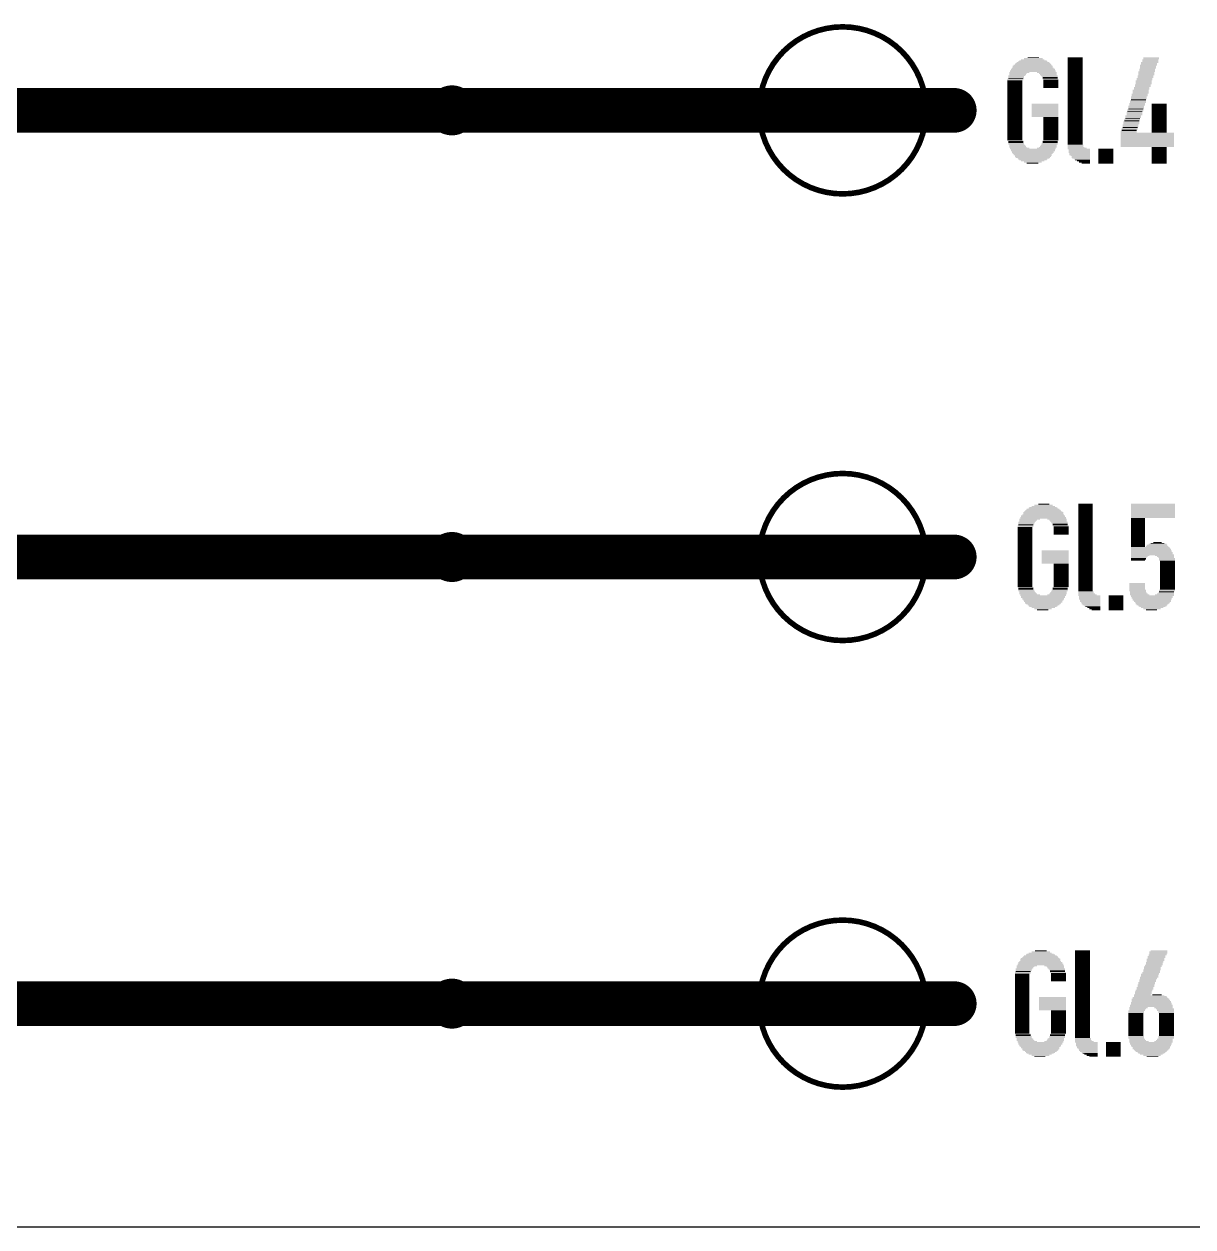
# Model space of a CAD drawing. Extents: x -1 to 100, y 0 to 61.
# Drawn here: x 49.95 to 76.55, y 0 to 27.36 of the extents above; entities that cross this region are included whole.
import ezdxf

# ---------------------------------------------------------------- set-up
doc = ezdxf.new("R2010")
doc.units = 0
for name, color, linetype in [('115', 151, 'CONTINUOUS'), ('117', 190, 'CONTINUOUS'), ('170', 151, 'CONTINUOUS'), ('20', 31, 'CONTINUOUS')]:
    doc.layers.add(name, color=color, linetype=linetype)

# ---------------------------------------------------------------- blocks, each defined once
blk = doc.blocks.new('RECT')
blk.add_solid([(-0.5, -0.5), (0.5, -0.5), (-0.5, 0.5), (0.5, 0.5)])

msp = doc.modelspace()

# ---------------------------------------------------------------- linework, layer by layer
at = {"layer": '115', "const_width": 1.016}
for points in [[(22.86, 25.4), (71.12, 25.4)], [(33.02, 15.24), (71.12, 15.24)], [(71.12, 5.08), (43.18, 5.08)]]:
    msp.add_lwpolyline(points, dxfattribs=at)
at = {"layer": '115', "const_width": 0.508}
for points in [[(71.12, 25.146, 1), (71.12, 25.654)], [(71.12, 14.986, 1), (71.12, 15.494)], [(71.12, 4.826, 1), (71.12, 5.334)]]:
    msp.add_lwpolyline(points, format="xyb", dxfattribs=at)
at = {"layer": '117', "const_width": 0.127}
for points in [[(68.58, 23.5, 1), (68.58, 27.3, 1), (68.58, 23.5)], [(59.69, 24.895, 1), (59.69, 25.905, 1), (59.69, 24.895)], [(68.58, 13.34, 1), (68.58, 17.14, 1), (68.58, 13.34)], [(59.69, 14.735, 1), (59.69, 15.745, 1), (59.69, 14.735)], [(68.58, 3.18, 1), (68.58, 6.98, 1), (68.58, 3.18)], [(59.69, 4.575, 1), (59.69, 5.585, 1), (59.69, 4.575)]]:
    msp.add_lwpolyline(points, format="xyb", dxfattribs=at)
at = {"layer": '20'}
msp.add_line((0, 0), (99.06, 0), dxfattribs=at)

# ---------------------------------------------------------------- block references
at = {"layer": '170'}
for p, xscale, yscale in [((72.905, 26.55), 0.53, 0.02), ((72.92, 26.575), 0.42, 0.03), ((72.92, 26.6), 0.26, 0.02), ((73.87, 26.6), 0.34, 0.02), ((73.87, 26.575), 0.34, 0.03), ((73.87, 26.55), 0.34, 0.02), ((75.58, 26.55), 0.36, 0.02), ((75.6, 26.6), 0.36, 0.02), ((75.6, 26.575), 0.36, 0.03), ((72.6, 26.26), 0.46, 0.02), ((72.91, 26.3), 1.04, 0.02), ((72.91, 26.28), 1.04, 0.02), ((72.905, 26.36), 0.95, 0.02), ((72.905, 26.405), 0.91, 0.03), ((72.905, 26.38), 0.91, 0.02), ((72.905, 26.43), 0.87, 0.02), ((72.91, 26.45), 0.82, 0.02), ((72.91, 26.47), 0.78, 0.02), ((72.91, 26.49), 0.74, 0.02), ((72.91, 26.51), 0.66, 0.02), ((72.91, 26.53), 0.62, 0.02), ((73.225, 26.26), 0.45, 0.02), ((73.87, 26.53), 0.34, 0.02), ((73.87, 26.51), 0.34, 0.02), ((73.87, 26.49), 0.34, 0.02), ((73.87, 26.47), 0.34, 0.02), ((73.87, 26.45), 0.34, 0.02), ((73.87, 26.43), 0.34, 0.02), ((73.87, 26.405), 0.34, 0.03), ((73.87, 26.38), 0.34, 0.02), ((73.87, 26.36), 0.34, 0.02), ((73.87, 26.34), 0.34, 0.02), ((73.87, 26.32), 0.34, 0.02), ((73.87, 26.3), 0.34, 0.02), ((73.87, 26.28), 0.34, 0.02), ((73.87, 26.26), 0.34, 0.02), ((75.5, 26.28), 0.38, 0.02), ((75.49, 26.26), 0.36, 0.02), ((75.51, 26.34), 0.36, 0.02), ((75.51, 26.32), 0.36, 0.02), ((75.51, 26.3), 0.36, 0.02), ((75.54, 26.43), 0.38, 0.02), ((75.53, 26.405), 0.36, 0.03), ((75.53, 26.38), 0.36, 0.02), ((75.53, 26.36), 0.36, 0.02), ((75.565, 26.49), 0.39, 0.02), ((75.55, 26.47), 0.36, 0.02), ((75.55, 26.45), 0.36, 0.02), ((75.58, 26.53), 0.36, 0.02), ((75.58, 26.51), 0.36, 0.02), ((72.51, 26.11), 0.36, 0.02), ((72.51, 26.09), 0.36, 0.02), ((72.5, 26.07), 0.34, 0.02), ((72.5, 26.05), 0.34, 0.02), ((72.5, 26.025), 0.34, 0.03), ((72.5, 26), 0.34, 0.02), ((72.54, 26.19), 0.38, 0.02), ((72.53, 26.17), 0.36, 0.02), ((72.53, 26.15), 0.36, 0.02), ((72.52, 26.13), 0.34, 0.02), ((72.57, 26.24), 0.4, 0.02), ((72.56, 26.215), 0.38, 0.03), ((73.25, 26.24), 0.4, 0.02), ((73.26, 26.215), 0.38, 0.03), ((73.28, 26.19), 0.38, 0.02), ((73.29, 26.17), 0.36, 0.02), ((73.3, 26.15), 0.34, 0.02), ((73.3, 26.13), 0.34, 0.02), ((73.31, 26.11), 0.36, 0.02), ((73.32, 26.09), 0.34, 0.02), ((73.32, 26.07), 0.34, 0.02), ((73.32, 26.05), 0.34, 0.02), ((73.32, 26.025), 0.34, 0.03), ((73.32, 26), 0.34, 0.02), ((73.87, 26.24), 0.34, 0.02), ((73.87, 26.215), 0.34, 0.03), ((73.87, 26.19), 0.34, 0.02), ((73.87, 26.17), 0.34, 0.02), ((73.87, 26.15), 0.34, 0.02), ((73.87, 26.13), 0.34, 0.02), ((73.87, 26.11), 0.34, 0.02), ((73.87, 26.09), 0.34, 0.02), ((73.87, 26.07), 0.34, 0.02), ((73.87, 26.05), 0.34, 0.02), ((73.87, 26.025), 0.34, 0.03), ((73.87, 26), 0.34, 0.02), ((75.43, 26.07), 0.36, 0.02), ((75.43, 26.05), 0.36, 0.02), ((75.43, 26.025), 0.36, 0.03), ((75.43, 26), 0.36, 0.02), ((75.45, 26.13), 0.36, 0.02), ((75.45, 26.11), 0.36, 0.02), ((75.45, 26.09), 0.36, 0.02), ((75.47, 26.19), 0.36, 0.02), ((75.47, 26.17), 0.36, 0.02), ((75.47, 26.15), 0.36, 0.02), ((75.49, 26.24), 0.36, 0.02), ((75.49, 26.215), 0.36, 0.03), ((72.5, 25.98), 0.34, 0.02), ((72.5, 25.96), 0.34, 0.02), ((72.5, 25.94), 0.34, 0.02), ((72.5, 25.92), 0.34, 0.02), ((72.5, 25.9), 0.34, 0.02), ((72.5, 25.88), 0.34, 0.02), ((72.5, 25.855), 0.34, 0.03), ((72.5, 25.83), 0.34, 0.02), ((72.5, 25.81), 0.34, 0.02), ((72.5, 25.79), 0.34, 0.02), ((72.5, 25.77), 0.34, 0.02), ((72.5, 25.75), 0.34, 0.02), ((72.5, 25.73), 0.34, 0.02), ((73.32, 25.98), 0.34, 0.02), ((73.32, 25.96), 0.34, 0.02), ((73.32, 25.94), 0.34, 0.02), ((73.32, 25.92), 0.34, 0.02), ((73.87, 25.98), 0.34, 0.02), ((73.87, 25.96), 0.34, 0.02), ((73.87, 25.94), 0.34, 0.02), ((73.87, 25.92), 0.34, 0.02), ((73.87, 25.9), 0.34, 0.02), ((73.87, 25.88), 0.34, 0.02), ((73.87, 25.855), 0.34, 0.03), ((73.87, 25.83), 0.34, 0.02), ((73.87, 25.81), 0.34, 0.02), ((73.87, 25.79), 0.34, 0.02), ((73.87, 25.77), 0.34, 0.02), ((73.87, 25.75), 0.34, 0.02), ((73.87, 25.73), 0.34, 0.02), ((75.34, 25.77), 0.36, 0.02), ((75.34, 25.75), 0.36, 0.02), ((75.34, 25.73), 0.36, 0.02), ((75.36, 25.855), 0.36, 0.03), ((75.36, 25.83), 0.36, 0.02), ((75.36, 25.81), 0.36, 0.02), ((75.36, 25.79), 0.36, 0.02), ((75.385, 25.92), 0.35, 0.02), ((75.385, 25.9), 0.35, 0.02), ((75.385, 25.88), 0.35, 0.02), ((75.41, 25.98), 0.36, 0.02), ((75.41, 25.96), 0.36, 0.02), ((75.41, 25.94), 0.36, 0.02), ((72.5, 25.71), 0.34, 0.02), ((72.5, 25.69), 0.34, 0.02), ((72.5, 25.665), 0.34, 0.03), ((72.5, 25.64), 0.34, 0.02), ((72.5, 25.62), 0.34, 0.02), ((72.5, 25.6), 0.34, 0.02), ((72.5, 25.58), 0.34, 0.02), ((72.5, 25.56), 0.34, 0.02), ((72.5, 25.54), 0.34, 0.02), ((72.5, 25.52), 0.34, 0.02), ((72.5, 25.495), 0.34, 0.03), ((72.5, 25.47), 0.34, 0.02), ((72.5, 25.45), 0.34, 0.02), ((73.185, 25.54), 0.61, 0.02), ((73.185, 25.52), 0.61, 0.02), ((73.185, 25.495), 0.61, 0.03), ((73.185, 25.47), 0.61, 0.02), ((73.185, 25.45), 0.61, 0.02), ((73.87, 25.71), 0.34, 0.02), ((73.87, 25.69), 0.34, 0.02), ((73.87, 25.665), 0.34, 0.03), ((73.87, 25.64), 0.34, 0.02), ((73.87, 25.62), 0.34, 0.02), ((73.87, 25.6), 0.34, 0.02), ((73.87, 25.58), 0.34, 0.02), ((73.87, 25.56), 0.34, 0.02), ((73.87, 25.54), 0.34, 0.02), ((73.87, 25.52), 0.34, 0.02), ((73.87, 25.495), 0.34, 0.03), ((73.87, 25.47), 0.34, 0.02), ((73.87, 25.45), 0.34, 0.02), ((75.26, 25.495), 0.36, 0.03), ((75.26, 25.47), 0.36, 0.02), ((75.26, 25.45), 0.36, 0.02), ((75.28, 25.56), 0.36, 0.02), ((75.28, 25.54), 0.36, 0.02), ((75.28, 25.52), 0.36, 0.02), ((75.3, 25.62), 0.36, 0.02), ((75.3, 25.6), 0.36, 0.02), ((75.3, 25.58), 0.36, 0.02), ((75.32, 25.71), 0.36, 0.02), ((75.32, 25.69), 0.36, 0.02), ((75.32, 25.665), 0.36, 0.03), ((75.31, 25.64), 0.34, 0.02), ((75.78, 25.54), 0.34, 0.02), ((75.78, 25.52), 0.34, 0.02), ((75.78, 25.495), 0.34, 0.03), ((75.78, 25.47), 0.34, 0.02), ((75.78, 25.45), 0.34, 0.02), ((72.5, 25.43), 0.34, 0.02), ((72.5, 25.41), 0.34, 0.02), ((72.5, 25.39), 0.34, 0.02), ((72.5, 25.37), 0.34, 0.02), ((72.5, 25.35), 0.34, 0.02), ((72.5, 25.33), 0.34, 0.02), ((72.5, 25.305), 0.34, 0.03), ((72.5, 25.28), 0.34, 0.02), ((72.5, 25.26), 0.34, 0.02), ((72.5, 25.24), 0.34, 0.02), ((72.5, 25.22), 0.34, 0.02), ((72.5, 25.2), 0.34, 0.02), ((72.5, 25.18), 0.34, 0.02), ((73.185, 25.43), 0.61, 0.02), ((73.185, 25.41), 0.61, 0.02), ((73.185, 25.39), 0.61, 0.02), ((73.185, 25.37), 0.61, 0.02), ((73.185, 25.35), 0.61, 0.02), ((73.185, 25.33), 0.61, 0.02), ((73.185, 25.305), 0.61, 0.03), ((73.185, 25.28), 0.61, 0.02), ((73.185, 25.26), 0.61, 0.02), ((73.32, 25.24), 0.34, 0.02), ((73.32, 25.22), 0.34, 0.02), ((73.32, 25.2), 0.34, 0.02), ((73.32, 25.18), 0.34, 0.02), ((73.87, 25.43), 0.34, 0.02), ((73.87, 25.41), 0.34, 0.02), ((73.87, 25.39), 0.34, 0.02), ((73.87, 25.37), 0.34, 0.02), ((73.87, 25.35), 0.34, 0.02), ((73.87, 25.33), 0.34, 0.02), ((73.87, 25.305), 0.34, 0.03), ((73.87, 25.28), 0.34, 0.02), ((73.87, 25.26), 0.34, 0.02), ((73.87, 25.24), 0.34, 0.02), ((73.87, 25.22), 0.34, 0.02), ((73.87, 25.2), 0.34, 0.02), ((73.87, 25.18), 0.34, 0.02), ((75.17, 25.2), 0.36, 0.02), ((75.17, 25.18), 0.36, 0.02), ((75.19, 25.28), 0.36, 0.02), ((75.19, 25.26), 0.36, 0.02), ((75.19, 25.24), 0.36, 0.02), ((75.18, 25.22), 0.34, 0.02), ((75.22, 25.35), 0.36, 0.02), ((75.22, 25.33), 0.36, 0.02), ((75.22, 25.305), 0.36, 0.03), ((75.24, 25.41), 0.36, 0.02), ((75.24, 25.39), 0.36, 0.02), ((75.23, 25.37), 0.34, 0.02), ((75.25, 25.43), 0.34, 0.02), ((75.78, 25.43), 0.34, 0.02), ((75.78, 25.41), 0.34, 0.02), ((75.78, 25.39), 0.34, 0.02), ((75.78, 25.37), 0.34, 0.02), ((75.78, 25.35), 0.34, 0.02), ((75.78, 25.33), 0.34, 0.02), ((75.78, 25.305), 0.34, 0.03), ((75.78, 25.28), 0.34, 0.02), ((75.78, 25.26), 0.34, 0.02), ((75.78, 25.24), 0.34, 0.02), ((75.78, 25.22), 0.34, 0.02), ((75.78, 25.2), 0.34, 0.02), ((75.78, 25.18), 0.34, 0.02), ((72.5, 25.16), 0.34, 0.02), ((72.5, 25.135), 0.34, 0.03), ((72.5, 25.11), 0.34, 0.02), ((72.5, 25.09), 0.34, 0.02), ((72.5, 25.07), 0.34, 0.02), ((72.5, 25.05), 0.34, 0.02), ((72.5, 25.03), 0.34, 0.02), ((72.5, 25.01), 0.34, 0.02), ((72.5, 24.99), 0.34, 0.02), ((72.5, 24.97), 0.34, 0.02), ((72.5, 24.945), 0.34, 0.03), ((72.5, 24.92), 0.34, 0.02), ((72.5, 24.9), 0.34, 0.02), ((73.32, 25.16), 0.34, 0.02), ((73.32, 25.135), 0.34, 0.03), ((73.32, 25.11), 0.34, 0.02), ((73.32, 25.09), 0.34, 0.02), ((73.32, 25.07), 0.34, 0.02), ((73.32, 25.05), 0.34, 0.02), ((73.32, 25.03), 0.34, 0.02), ((73.32, 25.01), 0.34, 0.02), ((73.32, 24.99), 0.34, 0.02), ((73.32, 24.97), 0.34, 0.02), ((73.32, 24.945), 0.34, 0.03), ((73.32, 24.92), 0.34, 0.02), ((73.32, 24.9), 0.34, 0.02), ((73.87, 25.16), 0.34, 0.02), ((73.87, 25.135), 0.34, 0.03), ((73.87, 25.11), 0.34, 0.02), ((73.87, 25.09), 0.34, 0.02), ((73.87, 25.07), 0.34, 0.02), ((73.87, 25.05), 0.34, 0.02), ((73.87, 25.03), 0.34, 0.02), ((73.87, 25.01), 0.34, 0.02), ((73.87, 24.99), 0.34, 0.02), ((73.87, 24.97), 0.34, 0.02), ((73.87, 24.945), 0.34, 0.03), ((73.87, 24.92), 0.34, 0.02), ((73.87, 24.9), 0.34, 0.02), ((75.09, 24.92), 0.36, 0.02), ((75.09, 24.9), 0.36, 0.02), ((75.11, 24.99), 0.36, 0.02), ((75.11, 24.97), 0.36, 0.02), ((75.1, 24.945), 0.34, 0.03), ((75.13, 25.07), 0.36, 0.02), ((75.13, 25.05), 0.36, 0.02), ((75.13, 25.03), 0.36, 0.02), ((75.12, 25.01), 0.34, 0.02), ((75.15, 25.135), 0.36, 0.03), ((75.15, 25.11), 0.36, 0.02), ((75.15, 25.09), 0.36, 0.02), ((75.16, 25.16), 0.34, 0.02), ((75.78, 25.16), 0.34, 0.02), ((75.78, 25.135), 0.34, 0.03), ((75.78, 25.11), 0.34, 0.02), ((75.78, 25.09), 0.34, 0.02), ((75.78, 25.07), 0.34, 0.02), ((75.78, 25.05), 0.34, 0.02), ((75.78, 25.03), 0.34, 0.02), ((75.78, 25.01), 0.34, 0.02), ((75.78, 24.99), 0.34, 0.02), ((75.78, 24.97), 0.34, 0.02), ((75.78, 24.945), 0.34, 0.03), ((75.78, 24.92), 0.34, 0.02), ((75.78, 24.9), 0.34, 0.02), ((72.5, 24.88), 0.34, 0.02), ((72.5, 24.86), 0.34, 0.02), ((72.5, 24.84), 0.34, 0.02), ((72.5, 24.82), 0.34, 0.02), ((72.5, 24.8), 0.34, 0.02), ((72.5, 24.775), 0.34, 0.03), ((72.5, 24.75), 0.34, 0.02), ((72.5, 24.73), 0.34, 0.02), ((72.51, 24.71), 0.36, 0.02), ((72.52, 24.69), 0.34, 0.02), ((72.52, 24.67), 0.34, 0.02), ((72.53, 24.65), 0.36, 0.02), ((72.53, 24.63), 0.36, 0.02), ((73.29, 24.65), 0.36, 0.02), ((73.29, 24.63), 0.36, 0.02), ((73.31, 24.71), 0.36, 0.02), ((73.3, 24.69), 0.34, 0.02), ((73.3, 24.67), 0.34, 0.02), ((73.32, 24.88), 0.34, 0.02), ((73.32, 24.86), 0.34, 0.02), ((73.32, 24.84), 0.34, 0.02), ((73.32, 24.82), 0.34, 0.02), ((73.32, 24.8), 0.34, 0.02), ((73.32, 24.775), 0.34, 0.03), ((73.32, 24.75), 0.34, 0.02), ((73.32, 24.73), 0.34, 0.02), ((73.87, 24.88), 0.34, 0.02), ((73.87, 24.86), 0.34, 0.02), ((73.87, 24.84), 0.34, 0.02), ((73.87, 24.82), 0.34, 0.02), ((73.87, 24.8), 0.34, 0.02), ((73.87, 24.775), 0.34, 0.03), ((73.87, 24.75), 0.34, 0.02), ((73.87, 24.73), 0.34, 0.02), ((73.87, 24.71), 0.34, 0.02), ((73.87, 24.69), 0.34, 0.02), ((73.87, 24.67), 0.34, 0.02), ((73.87, 24.65), 0.34, 0.02), ((73.87, 24.63), 0.34, 0.02), ((75.515, 24.88), 1.21, 0.02), ((75.515, 24.86), 1.21, 0.02), ((75.515, 24.84), 1.21, 0.02), ((75.515, 24.82), 1.21, 0.02), ((75.515, 24.8), 1.21, 0.02), ((75.515, 24.775), 1.21, 0.03), ((75.515, 24.75), 1.21, 0.02), ((75.515, 24.73), 1.21, 0.02), ((75.515, 24.71), 1.21, 0.02), ((75.515, 24.69), 1.21, 0.02), ((75.515, 24.67), 1.21, 0.02), ((75.515, 24.65), 1.21, 0.02), ((75.515, 24.63), 1.21, 0.02), ((72.55, 24.61), 0.36, 0.02), ((72.56, 24.585), 0.38, 0.03), ((72.57, 24.56), 0.4, 0.02), ((72.61, 24.54), 0.44, 0.02), ((72.91, 24.52), 1.04, 0.02), ((72.905, 24.46), 0.95, 0.02), ((72.905, 24.44), 0.95, 0.02), ((72.905, 24.42), 0.91, 0.02), ((72.905, 24.395), 0.87, 0.03), ((72.92, 24.37), 0.84, 0.02), ((72.91, 24.35), 0.82, 0.02), ((73.215, 24.54), 0.43, 0.02), ((73.25, 24.56), 0.4, 0.02), ((73.26, 24.585), 0.38, 0.03), ((73.27, 24.61), 0.36, 0.02), ((73.88, 24.61), 0.36, 0.02), ((73.88, 24.585), 0.36, 0.03), ((73.89, 24.56), 0.38, 0.02), ((73.915, 24.54), 0.43, 0.02), ((73.955, 24.52), 0.51, 0.02), ((73.965, 24.5), 0.49, 0.02), ((73.965, 24.48), 0.49, 0.02), ((73.965, 24.46), 0.49, 0.02), ((73.965, 24.44), 0.49, 0.02), ((73.975, 24.42), 0.47, 0.02), ((73.975, 24.395), 0.47, 0.03), ((73.99, 24.37), 0.44, 0.02), ((74, 24.35), 0.42, 0.02), ((74.57, 24.52), 0.34, 0.02), ((74.57, 24.5), 0.34, 0.02), ((74.57, 24.48), 0.34, 0.02), ((74.57, 24.46), 0.34, 0.02), ((74.57, 24.44), 0.34, 0.02), ((74.57, 24.42), 0.34, 0.02), ((74.57, 24.395), 0.34, 0.03), ((74.57, 24.37), 0.34, 0.02), ((74.57, 24.35), 0.34, 0.02), ((75.515, 24.61), 1.21, 0.02), ((75.515, 24.585), 1.21, 0.03), ((75.78, 24.56), 0.34, 0.02), ((75.78, 24.54), 0.34, 0.02), ((75.78, 24.52), 0.34, 0.02), ((75.78, 24.5), 0.34, 0.02), ((75.78, 24.48), 0.34, 0.02), ((75.78, 24.46), 0.34, 0.02), ((75.78, 24.44), 0.34, 0.02), ((75.78, 24.42), 0.34, 0.02), ((75.78, 24.395), 0.34, 0.03), ((75.78, 24.37), 0.34, 0.02), ((75.78, 24.35), 0.34, 0.02), ((72.91, 24.33), 0.78, 0.02), ((72.92, 24.31), 0.72, 0.02), ((72.91, 24.29), 0.66, 0.02), ((72.91, 24.27), 0.62, 0.02), ((72.905, 24.25), 0.53, 0.02), ((72.91, 24.225), 0.4, 0.03), ((72.9, 24.2), 0.26, 0.02), ((74, 24.33), 0.42, 0.02), ((74.01, 24.31), 0.4, 0.02), ((74.03, 24.29), 0.36, 0.02), ((74.04, 24.27), 0.34, 0.02), ((74.06, 24.25), 0.3, 0.02), ((74.085, 24.225), 0.25, 0.03), ((74.115, 24.2), 0.19, 0.02), ((74.57, 24.33), 0.34, 0.02), ((74.57, 24.31), 0.34, 0.02), ((74.57, 24.29), 0.34, 0.02), ((74.57, 24.27), 0.34, 0.02), ((74.57, 24.25), 0.34, 0.02), ((74.57, 24.225), 0.34, 0.03), ((74.57, 24.2), 0.34, 0.02), ((75.78, 24.33), 0.34, 0.02), ((75.78, 24.31), 0.34, 0.02), ((75.78, 24.29), 0.34, 0.02), ((75.78, 24.27), 0.34, 0.02), ((75.78, 24.25), 0.34, 0.02), ((75.78, 24.225), 0.34, 0.03), ((75.78, 24.2), 0.34, 0.02), ((73.15, 16.415), 0.42, 0.03), ((73.155, 16.44), 0.25, 0.02), ((74.105, 16.44), 0.33, 0.02), ((74.105, 16.415), 0.33, 0.03), ((73.14, 16.14), 1.04, 0.02), ((73.145, 16.2), 0.95, 0.02), ((73.145, 16.245), 0.91, 0.03), ((73.145, 16.22), 0.91, 0.02), ((73.145, 16.27), 0.87, 0.02), ((73.14, 16.29), 0.82, 0.02), ((73.14, 16.31), 0.78, 0.02), ((73.14, 16.33), 0.74, 0.02), ((73.14, 16.35), 0.66, 0.02), ((73.14, 16.37), 0.62, 0.02), ((73.145, 16.39), 0.53, 0.02), ((74.105, 16.39), 0.33, 0.02), ((74.105, 16.37), 0.33, 0.02), ((74.105, 16.35), 0.33, 0.02), ((74.105, 16.33), 0.33, 0.02), ((74.105, 16.31), 0.33, 0.02), ((74.105, 16.29), 0.33, 0.02), ((74.105, 16.27), 0.33, 0.02), ((74.105, 16.245), 0.33, 0.03), ((74.105, 16.22), 0.33, 0.02), ((74.105, 16.2), 0.33, 0.02), ((74.105, 16.18), 0.33, 0.02), ((74.105, 16.16), 0.33, 0.02), ((74.105, 16.14), 0.33, 0.02), ((72.74, 15.95), 0.36, 0.02), ((72.74, 15.93), 0.36, 0.02), ((72.73, 15.91), 0.34, 0.02), ((72.73, 15.89), 0.34, 0.02), ((72.73, 15.865), 0.34, 0.03), ((72.77, 16.03), 0.38, 0.02), ((72.76, 16.01), 0.36, 0.02), ((72.76, 15.99), 0.36, 0.02), ((72.75, 15.97), 0.34, 0.02), ((72.835, 16.1), 0.47, 0.02), ((72.8, 16.08), 0.4, 0.02), ((72.79, 16.055), 0.38, 0.03), ((73.14, 16.12), 1.04, 0.02), ((73.46, 16.1), 0.44, 0.02), ((73.48, 16.08), 0.4, 0.02), ((73.49, 16.055), 0.38, 0.03), ((73.51, 16.03), 0.38, 0.02), ((73.52, 16.01), 0.36, 0.02), ((73.53, 15.99), 0.34, 0.02), ((73.53, 15.97), 0.34, 0.02), ((73.54, 15.95), 0.36, 0.02), ((73.55, 15.93), 0.34, 0.02), ((73.55, 15.91), 0.34, 0.02), ((73.55, 15.89), 0.34, 0.02), ((73.55, 15.865), 0.34, 0.03), ((74.105, 16.12), 0.33, 0.02), ((74.105, 16.1), 0.33, 0.02), ((74.105, 16.08), 0.33, 0.02), ((74.105, 16.055), 0.33, 0.03), ((74.105, 16.03), 0.33, 0.02), ((74.105, 16.01), 0.33, 0.02), ((74.105, 15.99), 0.33, 0.02), ((74.105, 15.97), 0.33, 0.02), ((74.105, 15.95), 0.33, 0.02), ((74.105, 15.93), 0.33, 0.02), ((74.105, 15.91), 0.33, 0.02), ((74.105, 15.89), 0.33, 0.02), ((74.105, 15.865), 0.33, 0.03), ((75.3, 16.12), 0.32, 0.02), ((75.3, 16.1), 0.32, 0.02), ((75.3, 16.08), 0.32, 0.02), ((75.3, 16.055), 0.32, 0.03), ((75.3, 16.03), 0.32, 0.02), ((75.3, 16.01), 0.32, 0.02), ((75.3, 15.99), 0.32, 0.02), ((75.3, 15.97), 0.32, 0.02), ((75.3, 15.95), 0.32, 0.02), ((75.3, 15.93), 0.32, 0.02), ((75.3, 15.91), 0.32, 0.02), ((75.3, 15.89), 0.32, 0.02), ((75.3, 15.865), 0.32, 0.03), ((72.73, 15.84), 0.34, 0.02), ((72.73, 15.82), 0.34, 0.02), ((72.73, 15.8), 0.34, 0.02), ((72.73, 15.78), 0.34, 0.02), ((72.73, 15.76), 0.34, 0.02), ((72.73, 15.74), 0.34, 0.02), ((72.73, 15.72), 0.34, 0.02), ((72.73, 15.695), 0.34, 0.03), ((72.73, 15.67), 0.34, 0.02), ((72.73, 15.65), 0.34, 0.02), ((72.73, 15.63), 0.34, 0.02), ((72.73, 15.61), 0.34, 0.02), ((72.73, 15.59), 0.34, 0.02), ((73.55, 15.84), 0.34, 0.02), ((73.55, 15.82), 0.34, 0.02), ((73.55, 15.8), 0.34, 0.02), ((73.55, 15.78), 0.34, 0.02), ((73.55, 15.76), 0.34, 0.02), ((74.105, 15.84), 0.33, 0.02), ((74.105, 15.82), 0.33, 0.02), ((74.105, 15.8), 0.33, 0.02), ((74.105, 15.78), 0.33, 0.02), ((74.105, 15.76), 0.33, 0.02), ((74.105, 15.74), 0.33, 0.02), ((74.105, 15.72), 0.33, 0.02), ((74.105, 15.695), 0.33, 0.03), ((74.105, 15.67), 0.33, 0.02), ((74.105, 15.65), 0.33, 0.02), ((74.105, 15.63), 0.33, 0.02), ((74.105, 15.61), 0.33, 0.02), ((74.105, 15.59), 0.33, 0.02), ((75.3, 15.84), 0.32, 0.02), ((75.3, 15.82), 0.32, 0.02), ((75.3, 15.8), 0.32, 0.02), ((75.3, 15.78), 0.32, 0.02), ((75.3, 15.76), 0.32, 0.02), ((75.3, 15.74), 0.32, 0.02), ((75.3, 15.72), 0.32, 0.02), ((75.3, 15.695), 0.32, 0.03), ((75.3, 15.67), 0.32, 0.02), ((75.3, 15.65), 0.32, 0.02), ((75.3, 15.63), 0.32, 0.02), ((75.3, 15.61), 0.32, 0.02), ((75.3, 15.59), 0.32, 0.02), ((72.73, 15.57), 0.34, 0.02), ((72.73, 15.55), 0.34, 0.02), ((72.73, 15.53), 0.34, 0.02), ((72.73, 15.505), 0.34, 0.03), ((72.73, 15.48), 0.34, 0.02), ((72.73, 15.46), 0.34, 0.02), ((72.73, 15.44), 0.34, 0.02), ((72.73, 15.42), 0.34, 0.02), ((72.73, 15.4), 0.34, 0.02), ((72.73, 15.38), 0.34, 0.02), ((72.73, 15.36), 0.34, 0.02), ((72.73, 15.335), 0.34, 0.03), ((73.415, 15.38), 0.61, 0.02), ((73.415, 15.36), 0.61, 0.02), ((73.415, 15.335), 0.61, 0.03), ((74.105, 15.57), 0.33, 0.02), ((74.105, 15.55), 0.33, 0.02), ((74.105, 15.53), 0.33, 0.02), ((74.105, 15.505), 0.33, 0.03), ((74.105, 15.48), 0.33, 0.02), ((74.105, 15.46), 0.33, 0.02), ((74.105, 15.44), 0.33, 0.02), ((74.105, 15.42), 0.33, 0.02), ((74.105, 15.4), 0.33, 0.02), ((74.105, 15.38), 0.33, 0.02), ((74.105, 15.36), 0.33, 0.02), ((74.105, 15.335), 0.33, 0.03), ((75.3, 15.57), 0.32, 0.02), ((75.3, 15.55), 0.32, 0.02), ((75.3, 15.53), 0.32, 0.02), ((75.3, 15.505), 0.32, 0.03), ((75.3, 15.48), 0.32, 0.02), ((75.575, 15.46), 0.87, 0.02), ((75.585, 15.44), 0.89, 0.02), ((75.595, 15.42), 0.91, 0.02), ((75.595, 15.4), 0.91, 0.02), ((75.605, 15.38), 0.93, 0.02), ((75.605, 15.36), 0.93, 0.02), ((75.615, 15.335), 0.95, 0.03), ((75.735, 15.48), 0.51, 0.02), ((75.735, 15.505), 0.47, 0.03), ((75.745, 15.53), 0.41, 0.02), ((75.745, 15.55), 0.31, 0.02), ((75.745, 15.57), 0.19, 0.02), ((72.73, 15.31), 0.34, 0.02), ((72.73, 15.29), 0.34, 0.02), ((72.73, 15.27), 0.34, 0.02), ((72.73, 15.25), 0.34, 0.02), ((72.73, 15.23), 0.34, 0.02), ((72.73, 15.21), 0.34, 0.02), ((72.73, 15.19), 0.34, 0.02), ((72.73, 15.17), 0.34, 0.02), ((72.73, 15.145), 0.34, 0.03), ((72.73, 15.12), 0.34, 0.02), ((72.73, 15.1), 0.34, 0.02), ((72.73, 15.08), 0.34, 0.02), ((72.73, 15.06), 0.34, 0.02), ((72.73, 15.04), 0.34, 0.02), ((73.415, 15.31), 0.61, 0.02), ((73.415, 15.29), 0.61, 0.02), ((73.415, 15.27), 0.61, 0.02), ((73.415, 15.25), 0.61, 0.02), ((73.415, 15.23), 0.61, 0.02), ((73.415, 15.21), 0.61, 0.02), ((73.415, 15.19), 0.61, 0.02), ((73.415, 15.17), 0.61, 0.02), ((73.415, 15.145), 0.61, 0.03), ((73.415, 15.12), 0.61, 0.02), ((73.415, 15.1), 0.61, 0.02), ((73.55, 15.08), 0.34, 0.02), ((73.55, 15.06), 0.34, 0.02), ((73.55, 15.04), 0.34, 0.02), ((74.105, 15.31), 0.33, 0.02), ((74.105, 15.29), 0.33, 0.02), ((74.105, 15.27), 0.33, 0.02), ((74.105, 15.25), 0.33, 0.02), ((74.105, 15.23), 0.33, 0.02), ((74.105, 15.21), 0.33, 0.02), ((74.105, 15.19), 0.33, 0.02), ((74.105, 15.17), 0.33, 0.02), ((74.105, 15.145), 0.33, 0.03), ((74.105, 15.12), 0.33, 0.02), ((74.105, 15.1), 0.33, 0.02), ((74.105, 15.08), 0.33, 0.02), ((74.105, 15.06), 0.33, 0.02), ((74.105, 15.04), 0.33, 0.02), ((75.615, 15.31), 0.95, 0.02), ((75.63, 15.29), 0.98, 0.02), ((75.35, 15.27), 0.42, 0.02), ((75.33, 15.25), 0.38, 0.02), ((75.32, 15.23), 0.36, 0.02), ((75.31, 15.21), 0.34, 0.02), ((75.31, 15.19), 0.34, 0.02), ((75.3, 15.17), 0.32, 0.02), ((75.905, 15.27), 0.43, 0.02), ((75.925, 15.25), 0.39, 0.02), ((75.94, 15.23), 0.36, 0.02), ((75.96, 15.21), 0.36, 0.02), ((75.96, 15.19), 0.36, 0.02), ((75.96, 15.17), 0.36, 0.02), ((75.97, 15.145), 0.34, 0.03), ((75.97, 15.12), 0.34, 0.02), ((75.97, 15.1), 0.34, 0.02), ((75.97, 15.08), 0.34, 0.02), ((75.97, 15.06), 0.34, 0.02), ((75.97, 15.04), 0.34, 0.02), ((72.73, 15.02), 0.34, 0.02), ((72.73, 15), 0.34, 0.02), ((72.73, 14.975), 0.34, 0.03), ((72.73, 14.95), 0.34, 0.02), ((72.73, 14.93), 0.34, 0.02), ((72.73, 14.91), 0.34, 0.02), ((72.73, 14.89), 0.34, 0.02), ((72.73, 14.87), 0.34, 0.02), ((72.73, 14.85), 0.34, 0.02), ((72.73, 14.83), 0.34, 0.02), ((72.73, 14.81), 0.34, 0.02), ((72.73, 14.785), 0.34, 0.03), ((73.55, 15.02), 0.34, 0.02), ((73.55, 15), 0.34, 0.02), ((73.55, 14.975), 0.34, 0.03), ((73.55, 14.95), 0.34, 0.02), ((73.55, 14.93), 0.34, 0.02), ((73.55, 14.91), 0.34, 0.02), ((73.55, 14.89), 0.34, 0.02), ((73.55, 14.87), 0.34, 0.02), ((73.55, 14.85), 0.34, 0.02), ((73.55, 14.83), 0.34, 0.02), ((73.55, 14.81), 0.34, 0.02), ((73.55, 14.785), 0.34, 0.03), ((74.105, 15.02), 0.33, 0.02), ((74.105, 15), 0.33, 0.02), ((74.105, 14.975), 0.33, 0.03), ((74.105, 14.95), 0.33, 0.02), ((74.105, 14.93), 0.33, 0.02), ((74.105, 14.91), 0.33, 0.02), ((74.105, 14.89), 0.33, 0.02), ((74.105, 14.87), 0.33, 0.02), ((74.105, 14.85), 0.33, 0.02), ((74.105, 14.83), 0.33, 0.02), ((74.105, 14.81), 0.33, 0.02), ((74.105, 14.785), 0.33, 0.03), ((75.97, 15.02), 0.34, 0.02), ((75.97, 15), 0.34, 0.02), ((75.97, 14.975), 0.34, 0.03), ((75.97, 14.95), 0.34, 0.02), ((75.97, 14.93), 0.34, 0.02), ((75.97, 14.91), 0.34, 0.02), ((75.97, 14.89), 0.34, 0.02), ((75.97, 14.87), 0.34, 0.02), ((75.97, 14.85), 0.34, 0.02), ((75.97, 14.83), 0.34, 0.02), ((75.97, 14.81), 0.34, 0.02), ((75.97, 14.785), 0.34, 0.03), ((72.73, 14.76), 0.34, 0.02), ((72.73, 14.74), 0.34, 0.02), ((72.73, 14.72), 0.34, 0.02), ((72.73, 14.7), 0.34, 0.02), ((72.73, 14.68), 0.34, 0.02), ((72.73, 14.66), 0.34, 0.02), ((72.73, 14.64), 0.34, 0.02), ((72.73, 14.615), 0.34, 0.03), ((72.73, 14.59), 0.34, 0.02), ((72.73, 14.57), 0.34, 0.02), ((72.74, 14.55), 0.36, 0.02), ((72.75, 14.53), 0.34, 0.02), ((72.75, 14.51), 0.34, 0.02), ((73.54, 14.55), 0.36, 0.02), ((73.53, 14.53), 0.34, 0.02), ((73.53, 14.51), 0.34, 0.02), ((73.55, 14.76), 0.34, 0.02), ((73.55, 14.74), 0.34, 0.02), ((73.55, 14.72), 0.34, 0.02), ((73.55, 14.7), 0.34, 0.02), ((73.55, 14.68), 0.34, 0.02), ((73.55, 14.66), 0.34, 0.02), ((73.55, 14.64), 0.34, 0.02), ((73.55, 14.615), 0.34, 0.03), ((73.55, 14.59), 0.34, 0.02), ((73.55, 14.57), 0.34, 0.02), ((74.105, 14.76), 0.33, 0.02), ((74.105, 14.74), 0.33, 0.02), ((74.105, 14.72), 0.33, 0.02), ((74.105, 14.7), 0.33, 0.02), ((74.105, 14.68), 0.33, 0.02), ((74.105, 14.66), 0.33, 0.02), ((74.105, 14.64), 0.33, 0.02), ((74.105, 14.615), 0.33, 0.03), ((74.105, 14.59), 0.33, 0.02), ((74.105, 14.57), 0.33, 0.02), ((74.105, 14.55), 0.33, 0.02), ((74.105, 14.53), 0.33, 0.02), ((74.105, 14.51), 0.33, 0.02), ((75.28, 14.64), 0.36, 0.02), ((75.28, 14.615), 0.36, 0.03), ((75.28, 14.59), 0.36, 0.02), ((75.28, 14.57), 0.36, 0.02), ((75.28, 14.55), 0.36, 0.02), ((75.28, 14.53), 0.36, 0.02), ((75.28, 14.51), 0.36, 0.02), ((75.97, 14.76), 0.34, 0.02), ((75.97, 14.74), 0.34, 0.02), ((75.97, 14.72), 0.34, 0.02), ((75.97, 14.7), 0.34, 0.02), ((75.97, 14.68), 0.34, 0.02), ((75.97, 14.66), 0.34, 0.02), ((75.97, 14.64), 0.34, 0.02), ((75.97, 14.615), 0.34, 0.03), ((75.97, 14.59), 0.34, 0.02), ((75.97, 14.57), 0.34, 0.02), ((75.97, 14.55), 0.34, 0.02), ((75.97, 14.53), 0.34, 0.02), ((75.97, 14.51), 0.34, 0.02), ((72.76, 14.49), 0.36, 0.02), ((72.76, 14.47), 0.36, 0.02), ((72.78, 14.45), 0.36, 0.02), ((72.79, 14.425), 0.38, 0.03), ((72.8, 14.4), 0.4, 0.02), ((72.845, 14.38), 0.45, 0.02), ((73.14, 14.36), 1.04, 0.02), ((73.145, 14.3), 0.95, 0.02), ((73.145, 14.28), 0.95, 0.02), ((73.145, 14.26), 0.91, 0.02), ((73.145, 14.235), 0.87, 0.03), ((73.45, 14.38), 0.42, 0.02), ((73.48, 14.4), 0.4, 0.02), ((73.49, 14.425), 0.38, 0.03), ((73.5, 14.45), 0.36, 0.02), ((73.52, 14.49), 0.36, 0.02), ((73.52, 14.47), 0.36, 0.02), ((74.105, 14.49), 0.33, 0.02), ((74.105, 14.47), 0.33, 0.02), ((74.115, 14.45), 0.35, 0.02), ((74.115, 14.425), 0.35, 0.03), ((74.13, 14.4), 0.38, 0.02), ((74.15, 14.38), 0.42, 0.02), ((74.19, 14.36), 0.5, 0.02), ((74.2, 14.34), 0.48, 0.02), ((74.2, 14.32), 0.48, 0.02), ((74.2, 14.3), 0.48, 0.02), ((74.2, 14.28), 0.48, 0.02), ((74.21, 14.26), 0.46, 0.02), ((74.21, 14.235), 0.46, 0.03), ((74.8, 14.36), 0.34, 0.02), ((74.8, 14.34), 0.34, 0.02), ((74.8, 14.32), 0.34, 0.02), ((74.8, 14.3), 0.34, 0.02), ((74.8, 14.28), 0.34, 0.02), ((74.8, 14.26), 0.34, 0.02), ((74.8, 14.235), 0.34, 0.03), ((75.29, 14.49), 0.38, 0.02), ((75.29, 14.47), 0.38, 0.02), ((75.3, 14.45), 0.36, 0.02), ((75.31, 14.425), 0.38, 0.03), ((75.32, 14.4), 0.4, 0.02), ((75.34, 14.38), 0.44, 0.02), ((75.63, 14.36), 0.98, 0.02), ((75.615, 14.34), 0.95, 0.02), ((75.625, 14.32), 0.93, 0.02), ((75.615, 14.3), 0.91, 0.02), ((75.625, 14.28), 0.89, 0.02), ((75.615, 14.26), 0.87, 0.02), ((75.63, 14.235), 0.84, 0.03), ((75.905, 14.38), 0.43, 0.02), ((75.925, 14.4), 0.39, 0.02), ((75.94, 14.425), 0.36, 0.03), ((75.96, 14.49), 0.36, 0.02), ((75.96, 14.47), 0.36, 0.02), ((75.95, 14.45), 0.34, 0.02), ((73.155, 14.21), 0.85, 0.02), ((73.14, 14.19), 0.82, 0.02), ((73.14, 14.17), 0.78, 0.02), ((73.15, 14.15), 0.72, 0.02), ((73.14, 14.13), 0.66, 0.02), ((73.14, 14.11), 0.62, 0.02), ((73.145, 14.09), 0.53, 0.02), ((73.14, 14.065), 0.4, 0.03), ((73.13, 14.04), 0.26, 0.02), ((74.22, 14.21), 0.44, 0.02), ((74.23, 14.19), 0.42, 0.02), ((74.23, 14.17), 0.42, 0.02), ((74.24, 14.15), 0.4, 0.02), ((74.26, 14.13), 0.36, 0.02), ((74.27, 14.11), 0.34, 0.02), ((74.295, 14.09), 0.29, 0.02), ((74.315, 14.065), 0.25, 0.03), ((74.345, 14.04), 0.19, 0.02), ((74.8, 14.21), 0.34, 0.02), ((74.8, 14.19), 0.34, 0.02), ((74.8, 14.17), 0.34, 0.02), ((74.8, 14.15), 0.34, 0.02), ((74.8, 14.13), 0.34, 0.02), ((74.8, 14.11), 0.34, 0.02), ((74.8, 14.09), 0.34, 0.02), ((74.8, 14.065), 0.34, 0.03), ((74.8, 14.04), 0.34, 0.02), ((75.63, 14.21), 0.8, 0.02), ((75.63, 14.19), 0.76, 0.02), ((75.62, 14.17), 0.74, 0.02), ((75.62, 14.15), 0.7, 0.02), ((75.63, 14.13), 0.64, 0.02), ((75.625, 14.11), 0.59, 0.02), ((75.625, 14.09), 0.51, 0.02), ((75.62, 14.065), 0.4, 0.03), ((75.605, 14.04), 0.25, 0.02), ((73.075, 6.04), 0.95, 0.02), ((73.075, 6.085), 0.91, 0.03), ((73.075, 6.06), 0.91, 0.02), ((73.075, 6.11), 0.87, 0.02), ((73.08, 6.13), 0.82, 0.02), ((73.08, 6.15), 0.78, 0.02), ((73.08, 6.17), 0.74, 0.02), ((73.08, 6.19), 0.66, 0.02), ((73.075, 6.21), 0.61, 0.02), ((73.075, 6.23), 0.53, 0.02), ((73.09, 6.255), 0.42, 0.03), ((73.09, 6.28), 0.26, 0.02), ((74.04, 6.28), 0.34, 0.02), ((74.04, 6.255), 0.34, 0.03), ((74.04, 6.23), 0.34, 0.02), ((74.04, 6.21), 0.34, 0.02), ((74.04, 6.19), 0.34, 0.02), ((74.04, 6.17), 0.34, 0.02), ((74.04, 6.15), 0.34, 0.02), ((74.04, 6.13), 0.34, 0.02), ((74.04, 6.11), 0.34, 0.02), ((74.04, 6.085), 0.34, 0.03), ((74.04, 6.06), 0.34, 0.02), ((74.04, 6.04), 0.34, 0.02), ((74.04, 6.02), 0.34, 0.02), ((75.68, 6.02), 0.4, 0.02), ((75.7, 6.085), 0.4, 0.03), ((75.7, 6.06), 0.4, 0.02), ((75.69, 6.04), 0.38, 0.02), ((75.72, 6.15), 0.4, 0.02), ((75.72, 6.13), 0.4, 0.02), ((75.71, 6.11), 0.38, 0.02), ((75.745, 6.19), 0.41, 0.02), ((75.73, 6.17), 0.38, 0.02), ((75.765, 6.255), 0.41, 0.03), ((75.765, 6.23), 0.41, 0.02), ((75.755, 6.21), 0.39, 0.02), ((75.78, 6.28), 0.38, 0.02), ((72.68, 5.79), 0.36, 0.02), ((72.68, 5.77), 0.36, 0.02), ((72.665, 5.75), 0.33, 0.02), ((72.71, 5.87), 0.38, 0.02), ((72.7, 5.85), 0.36, 0.02), ((72.7, 5.83), 0.36, 0.02), ((72.69, 5.81), 0.34, 0.02), ((72.77, 5.94), 0.46, 0.02), ((72.74, 5.92), 0.4, 0.02), ((72.73, 5.895), 0.38, 0.03), ((73.08, 5.98), 1.04, 0.02), ((73.08, 5.96), 1.04, 0.02), ((73.395, 5.94), 0.45, 0.02), ((73.42, 5.92), 0.4, 0.02), ((73.43, 5.895), 0.38, 0.03), ((73.45, 5.87), 0.38, 0.02), ((73.46, 5.85), 0.36, 0.02), ((73.47, 5.83), 0.34, 0.02), ((73.47, 5.81), 0.34, 0.02), ((73.48, 5.79), 0.36, 0.02), ((73.49, 5.77), 0.34, 0.02), ((73.49, 5.75), 0.34, 0.02), ((74.04, 6), 0.34, 0.02), ((74.04, 5.98), 0.34, 0.02), ((74.04, 5.96), 0.34, 0.02), ((74.04, 5.94), 0.34, 0.02), ((74.04, 5.92), 0.34, 0.02), ((74.04, 5.895), 0.34, 0.03), ((74.04, 5.87), 0.34, 0.02), ((74.04, 5.85), 0.34, 0.02), ((74.04, 5.83), 0.34, 0.02), ((74.04, 5.81), 0.34, 0.02), ((74.04, 5.79), 0.34, 0.02), ((74.04, 5.77), 0.34, 0.02), ((74.04, 5.75), 0.34, 0.02), ((75.575, 5.75), 0.41, 0.02), ((75.6, 5.79), 0.4, 0.02), ((75.59, 5.77), 0.38, 0.02), ((75.62, 5.85), 0.4, 0.02), ((75.61, 5.83), 0.38, 0.02), ((75.61, 5.81), 0.38, 0.02), ((75.64, 5.92), 0.4, 0.02), ((75.63, 5.895), 0.38, 0.03), ((75.63, 5.87), 0.38, 0.02), ((75.66, 5.96), 0.4, 0.02), ((75.65, 5.94), 0.38, 0.02), ((75.67, 6), 0.38, 0.02), ((75.67, 5.98), 0.38, 0.02), ((72.665, 5.73), 0.33, 0.02), ((72.665, 5.705), 0.33, 0.03), ((72.665, 5.68), 0.33, 0.02), ((72.665, 5.66), 0.33, 0.02), ((72.665, 5.64), 0.33, 0.02), ((72.665, 5.62), 0.33, 0.02), ((72.665, 5.6), 0.33, 0.02), ((72.665, 5.58), 0.33, 0.02), ((72.665, 5.56), 0.33, 0.02), ((72.665, 5.535), 0.33, 0.03), ((72.665, 5.51), 0.33, 0.02), ((72.665, 5.49), 0.33, 0.02), ((72.665, 5.47), 0.33, 0.02), ((73.49, 5.73), 0.34, 0.02), ((73.49, 5.705), 0.34, 0.03), ((73.49, 5.68), 0.34, 0.02), ((73.49, 5.66), 0.34, 0.02), ((73.49, 5.64), 0.34, 0.02), ((73.49, 5.62), 0.34, 0.02), ((73.49, 5.6), 0.34, 0.02), ((74.04, 5.73), 0.34, 0.02), ((74.04, 5.705), 0.34, 0.03), ((74.04, 5.68), 0.34, 0.02), ((74.04, 5.66), 0.34, 0.02), ((74.04, 5.64), 0.34, 0.02), ((74.04, 5.62), 0.34, 0.02), ((74.04, 5.6), 0.34, 0.02), ((74.04, 5.58), 0.34, 0.02), ((74.04, 5.56), 0.34, 0.02), ((74.04, 5.535), 0.34, 0.03), ((74.04, 5.51), 0.34, 0.02), ((74.04, 5.49), 0.34, 0.02), ((74.04, 5.47), 0.34, 0.02), ((75.48, 5.51), 0.38, 0.02), ((75.48, 5.49), 0.38, 0.02), ((75.48, 5.47), 0.38, 0.02), ((75.5, 5.56), 0.38, 0.02), ((75.5, 5.535), 0.38, 0.03), ((75.52, 5.62), 0.38, 0.02), ((75.52, 5.6), 0.38, 0.02), ((75.52, 5.58), 0.38, 0.02), ((75.555, 5.68), 0.41, 0.02), ((75.54, 5.66), 0.38, 0.02), ((75.54, 5.64), 0.38, 0.02), ((75.565, 5.73), 0.39, 0.02), ((75.565, 5.705), 0.39, 0.03), ((72.665, 5.45), 0.33, 0.02), ((72.665, 5.43), 0.33, 0.02), ((72.665, 5.41), 0.33, 0.02), ((72.665, 5.39), 0.33, 0.02), ((72.665, 5.37), 0.33, 0.02), ((72.665, 5.345), 0.33, 0.03), ((72.665, 5.32), 0.33, 0.02), ((72.665, 5.3), 0.33, 0.02), ((72.665, 5.28), 0.33, 0.02), ((72.665, 5.26), 0.33, 0.02), ((72.665, 5.24), 0.33, 0.02), ((72.665, 5.22), 0.33, 0.02), ((72.665, 5.2), 0.33, 0.02), ((73.355, 5.22), 0.61, 0.02), ((73.355, 5.2), 0.61, 0.02), ((74.04, 5.45), 0.34, 0.02), ((74.04, 5.43), 0.34, 0.02), ((74.04, 5.41), 0.34, 0.02), ((74.04, 5.39), 0.34, 0.02), ((74.04, 5.37), 0.34, 0.02), ((74.04, 5.345), 0.34, 0.03), ((74.04, 5.32), 0.34, 0.02), ((74.04, 5.3), 0.34, 0.02), ((74.04, 5.28), 0.34, 0.02), ((74.04, 5.26), 0.34, 0.02), ((74.04, 5.24), 0.34, 0.02), ((74.04, 5.22), 0.34, 0.02), ((74.04, 5.2), 0.34, 0.02), ((75.575, 5.22), 0.79, 0.02), ((75.585, 5.2), 0.81, 0.02), ((75.4, 5.28), 0.38, 0.02), ((75.555, 5.26), 0.69, 0.02), ((75.58, 5.24), 0.74, 0.02), ((75.42, 5.345), 0.38, 0.03), ((75.42, 5.32), 0.38, 0.02), ((75.42, 5.3), 0.38, 0.02), ((75.44, 5.39), 0.38, 0.02), ((75.44, 5.37), 0.38, 0.02), ((75.46, 5.45), 0.38, 0.02), ((75.46, 5.43), 0.38, 0.02), ((75.46, 5.41), 0.38, 0.02), ((75.735, 5.28), 0.21, 0.02), ((72.665, 5.175), 0.33, 0.03), ((72.665, 5.15), 0.33, 0.02), ((72.665, 5.13), 0.33, 0.02), ((72.665, 5.11), 0.33, 0.02), ((72.665, 5.09), 0.33, 0.02), ((72.665, 5.07), 0.33, 0.02), ((72.665, 5.05), 0.33, 0.02), ((72.665, 5.03), 0.33, 0.02), ((72.665, 5.01), 0.33, 0.02), ((72.665, 4.985), 0.33, 0.03), ((72.665, 4.96), 0.33, 0.02), ((72.665, 4.94), 0.33, 0.02), ((72.665, 4.92), 0.33, 0.02), ((73.355, 5.175), 0.61, 0.03), ((73.355, 5.15), 0.61, 0.02), ((73.355, 5.13), 0.61, 0.02), ((73.355, 5.11), 0.61, 0.02), ((73.355, 5.09), 0.61, 0.02), ((73.355, 5.07), 0.61, 0.02), ((73.355, 5.05), 0.61, 0.02), ((73.355, 5.03), 0.61, 0.02), ((73.355, 5.01), 0.61, 0.02), ((73.355, 4.985), 0.61, 0.03), ((73.355, 4.96), 0.61, 0.02), ((73.355, 4.94), 0.61, 0.02), ((73.49, 4.92), 0.34, 0.02), ((74.04, 5.175), 0.34, 0.03), ((74.04, 5.15), 0.34, 0.02), ((74.04, 5.13), 0.34, 0.02), ((74.04, 5.11), 0.34, 0.02), ((74.04, 5.09), 0.34, 0.02), ((74.04, 5.07), 0.34, 0.02), ((74.04, 5.05), 0.34, 0.02), ((74.04, 5.03), 0.34, 0.02), ((74.04, 5.01), 0.34, 0.02), ((74.04, 4.985), 0.34, 0.03), ((74.04, 4.96), 0.34, 0.02), ((74.04, 4.94), 0.34, 0.02), ((74.04, 4.92), 0.34, 0.02), ((75.27, 4.92), 0.38, 0.02), ((75.31, 4.985), 0.42, 0.03), ((75.29, 4.96), 0.38, 0.02), ((75.28, 4.94), 0.36, 0.02), ((75.605, 5.05), 0.97, 0.02), ((75.605, 5.03), 0.97, 0.02), ((75.605, 5.01), 0.97, 0.02), ((75.595, 5.11), 0.91, 0.02), ((75.605, 5.09), 0.93, 0.02), ((75.605, 5.07), 0.93, 0.02), ((75.585, 5.175), 0.85, 0.03), ((75.595, 5.15), 0.87, 0.02), ((75.605, 5.13), 0.89, 0.02), ((75.88, 4.985), 0.42, 0.03), ((75.915, 4.96), 0.41, 0.02), ((75.925, 4.94), 0.39, 0.02), ((75.925, 4.92), 0.39, 0.02), ((72.665, 4.9), 0.33, 0.02), ((72.665, 4.88), 0.33, 0.02), ((72.665, 4.86), 0.33, 0.02), ((72.665, 4.84), 0.33, 0.02), ((72.665, 4.815), 0.33, 0.03), ((72.665, 4.79), 0.33, 0.02), ((72.665, 4.77), 0.33, 0.02), ((72.665, 4.75), 0.33, 0.02), ((72.665, 4.73), 0.33, 0.02), ((72.665, 4.71), 0.33, 0.02), ((72.665, 4.69), 0.33, 0.02), ((72.665, 4.67), 0.33, 0.02), ((72.665, 4.65), 0.33, 0.02), ((73.49, 4.9), 0.34, 0.02), ((73.49, 4.88), 0.34, 0.02), ((73.49, 4.86), 0.34, 0.02), ((73.49, 4.84), 0.34, 0.02), ((73.49, 4.815), 0.34, 0.03), ((73.49, 4.79), 0.34, 0.02), ((73.49, 4.77), 0.34, 0.02), ((73.49, 4.75), 0.34, 0.02), ((73.49, 4.73), 0.34, 0.02), ((73.49, 4.71), 0.34, 0.02), ((73.49, 4.69), 0.34, 0.02), ((73.49, 4.67), 0.34, 0.02), ((73.49, 4.65), 0.34, 0.02), ((74.04, 4.9), 0.34, 0.02), ((74.04, 4.88), 0.34, 0.02), ((74.04, 4.86), 0.34, 0.02), ((74.04, 4.84), 0.34, 0.02), ((74.04, 4.815), 0.34, 0.03), ((74.04, 4.79), 0.34, 0.02), ((74.04, 4.77), 0.34, 0.02), ((74.04, 4.75), 0.34, 0.02), ((74.04, 4.73), 0.34, 0.02), ((74.04, 4.71), 0.34, 0.02), ((74.04, 4.69), 0.34, 0.02), ((74.04, 4.67), 0.34, 0.02), ((74.04, 4.65), 0.34, 0.02), ((75.26, 4.9), 0.36, 0.02), ((75.26, 4.88), 0.36, 0.02), ((75.25, 4.86), 0.34, 0.02), ((75.25, 4.84), 0.34, 0.02), ((75.25, 4.815), 0.34, 0.03), ((75.25, 4.79), 0.34, 0.02), ((75.25, 4.77), 0.34, 0.02), ((75.25, 4.75), 0.34, 0.02), ((75.25, 4.73), 0.34, 0.02), ((75.25, 4.71), 0.34, 0.02), ((75.25, 4.69), 0.34, 0.02), ((75.25, 4.67), 0.34, 0.02), ((75.25, 4.65), 0.34, 0.02), ((75.94, 4.9), 0.36, 0.02), ((75.94, 4.88), 0.36, 0.02), ((75.95, 4.86), 0.34, 0.02), ((75.95, 4.84), 0.34, 0.02), ((75.95, 4.815), 0.34, 0.03), ((75.95, 4.79), 0.34, 0.02), ((75.95, 4.77), 0.34, 0.02), ((75.95, 4.75), 0.34, 0.02), ((75.95, 4.73), 0.34, 0.02), ((75.95, 4.71), 0.34, 0.02), ((75.95, 4.69), 0.34, 0.02), ((75.95, 4.67), 0.34, 0.02), ((75.95, 4.65), 0.34, 0.02), ((72.665, 4.625), 0.33, 0.03), ((72.665, 4.6), 0.33, 0.02), ((72.665, 4.58), 0.33, 0.02), ((72.665, 4.56), 0.33, 0.02), ((72.665, 4.54), 0.33, 0.02), ((72.665, 4.52), 0.33, 0.02), ((72.665, 4.5), 0.33, 0.02), ((72.665, 4.48), 0.33, 0.02), ((72.665, 4.455), 0.33, 0.03), ((72.665, 4.43), 0.33, 0.02), ((72.665, 4.41), 0.33, 0.02), ((72.68, 4.39), 0.36, 0.02), ((72.69, 4.37), 0.34, 0.02), ((73.48, 4.39), 0.36, 0.02), ((73.47, 4.37), 0.34, 0.02), ((73.49, 4.625), 0.34, 0.03), ((73.49, 4.6), 0.34, 0.02), ((73.49, 4.58), 0.34, 0.02), ((73.49, 4.56), 0.34, 0.02), ((73.49, 4.54), 0.34, 0.02), ((73.49, 4.52), 0.34, 0.02), ((73.49, 4.5), 0.34, 0.02), ((73.49, 4.48), 0.34, 0.02), ((73.49, 4.455), 0.34, 0.03), ((73.49, 4.43), 0.34, 0.02), ((73.49, 4.41), 0.34, 0.02), ((74.04, 4.625), 0.34, 0.03), ((74.04, 4.6), 0.34, 0.02), ((74.04, 4.58), 0.34, 0.02), ((74.04, 4.56), 0.34, 0.02), ((74.04, 4.54), 0.34, 0.02), ((74.04, 4.52), 0.34, 0.02), ((74.04, 4.5), 0.34, 0.02), ((74.04, 4.48), 0.34, 0.02), ((74.04, 4.455), 0.34, 0.03), ((74.04, 4.43), 0.34, 0.02), ((74.04, 4.41), 0.34, 0.02), ((74.04, 4.39), 0.34, 0.02), ((74.04, 4.37), 0.34, 0.02), ((75.25, 4.625), 0.34, 0.03), ((75.25, 4.6), 0.34, 0.02), ((75.25, 4.58), 0.34, 0.02), ((75.25, 4.56), 0.34, 0.02), ((75.25, 4.54), 0.34, 0.02), ((75.25, 4.52), 0.34, 0.02), ((75.25, 4.5), 0.34, 0.02), ((75.25, 4.48), 0.34, 0.02), ((75.25, 4.455), 0.34, 0.03), ((75.25, 4.43), 0.34, 0.02), ((75.25, 4.41), 0.34, 0.02), ((75.25, 4.39), 0.34, 0.02), ((75.25, 4.37), 0.34, 0.02), ((75.95, 4.625), 0.34, 0.03), ((75.95, 4.6), 0.34, 0.02), ((75.95, 4.58), 0.34, 0.02), ((75.95, 4.56), 0.34, 0.02), ((75.95, 4.54), 0.34, 0.02), ((75.95, 4.52), 0.34, 0.02), ((75.95, 4.5), 0.34, 0.02), ((75.95, 4.48), 0.34, 0.02), ((75.95, 4.455), 0.34, 0.03), ((75.95, 4.43), 0.34, 0.02), ((75.95, 4.41), 0.34, 0.02), ((75.95, 4.39), 0.34, 0.02), ((75.95, 4.37), 0.34, 0.02), ((72.69, 4.35), 0.34, 0.02), ((72.7, 4.33), 0.36, 0.02), ((72.7, 4.31), 0.36, 0.02), ((72.72, 4.29), 0.36, 0.02), ((72.73, 4.265), 0.38, 0.03), ((72.74, 4.24), 0.4, 0.02), ((72.78, 4.22), 0.44, 0.02), ((73.08, 4.2), 1.04, 0.02), ((73.075, 4.14), 0.95, 0.02), ((73.075, 4.12), 0.95, 0.02), ((73.075, 4.1), 0.91, 0.02), ((73.385, 4.22), 0.43, 0.02), ((73.42, 4.24), 0.4, 0.02), ((73.43, 4.265), 0.38, 0.03), ((73.44, 4.29), 0.36, 0.02), ((73.46, 4.33), 0.36, 0.02), ((73.46, 4.31), 0.36, 0.02), ((73.47, 4.35), 0.34, 0.02), ((74.04, 4.35), 0.34, 0.02), ((74.04, 4.33), 0.34, 0.02), ((74.04, 4.31), 0.34, 0.02), ((74.05, 4.29), 0.36, 0.02), ((74.05, 4.265), 0.36, 0.03), ((74.06, 4.24), 0.38, 0.02), ((74.08, 4.22), 0.42, 0.02), ((74.125, 4.2), 0.51, 0.02), ((74.135, 4.18), 0.49, 0.02), ((74.135, 4.16), 0.49, 0.02), ((74.135, 4.14), 0.49, 0.02), ((74.135, 4.12), 0.49, 0.02), ((74.145, 4.1), 0.47, 0.02), ((74.74, 4.2), 0.34, 0.02), ((74.74, 4.18), 0.34, 0.02), ((74.74, 4.16), 0.34, 0.02), ((74.74, 4.14), 0.34, 0.02), ((74.74, 4.12), 0.34, 0.02), ((74.74, 4.1), 0.34, 0.02), ((75.25, 4.35), 0.34, 0.02), ((75.26, 4.33), 0.36, 0.02), ((75.26, 4.31), 0.36, 0.02), ((75.26, 4.29), 0.36, 0.02), ((75.28, 4.265), 0.36, 0.03), ((75.29, 4.24), 0.38, 0.02), ((75.32, 4.22), 0.44, 0.02), ((75.595, 4.2), 0.99, 0.02), ((75.595, 4.18), 0.95, 0.02), ((75.595, 4.16), 0.95, 0.02), ((75.595, 4.14), 0.91, 0.02), ((75.595, 4.12), 0.91, 0.02), ((75.595, 4.1), 0.87, 0.02), ((75.88, 4.22), 0.42, 0.02), ((75.9, 4.24), 0.38, 0.02), ((75.91, 4.265), 0.36, 0.03), ((75.94, 4.33), 0.36, 0.02), ((75.94, 4.31), 0.36, 0.02), ((75.94, 4.29), 0.36, 0.02), ((75.95, 4.35), 0.34, 0.02), ((73.075, 4.075), 0.87, 0.03), ((73.09, 4.05), 0.84, 0.02), ((73.08, 4.03), 0.82, 0.02), ((73.08, 4.01), 0.78, 0.02), ((73.09, 3.99), 0.72, 0.02), ((73.08, 3.97), 0.66, 0.02), ((73.075, 3.95), 0.61, 0.02), ((73.075, 3.93), 0.53, 0.02), ((73.08, 3.905), 0.4, 0.03), ((73.065, 3.88), 0.25, 0.02), ((74.145, 4.075), 0.47, 0.03), ((74.16, 4.05), 0.44, 0.02), ((74.17, 4.03), 0.42, 0.02), ((74.17, 4.01), 0.42, 0.02), ((74.18, 3.99), 0.4, 0.02), ((74.2, 3.97), 0.36, 0.02), ((74.21, 3.95), 0.34, 0.02), ((74.23, 3.93), 0.3, 0.02), ((74.255, 3.905), 0.25, 0.03), ((74.285, 3.88), 0.19, 0.02), ((74.74, 4.075), 0.34, 0.03), ((74.74, 4.05), 0.34, 0.02), ((74.74, 4.03), 0.34, 0.02), ((74.74, 4.01), 0.34, 0.02), ((74.74, 3.99), 0.34, 0.02), ((74.74, 3.97), 0.34, 0.02), ((74.74, 3.95), 0.34, 0.02), ((74.74, 3.93), 0.34, 0.02), ((74.74, 3.905), 0.34, 0.03), ((74.74, 3.88), 0.34, 0.02), ((75.605, 4.075), 0.85, 0.03), ((75.595, 4.05), 0.83, 0.02), ((75.6, 4.03), 0.78, 0.02), ((75.6, 4.01), 0.74, 0.02), ((75.6, 3.99), 0.7, 0.02), ((75.605, 3.97), 0.63, 0.02), ((75.605, 3.95), 0.59, 0.02), ((75.605, 3.93), 0.51, 0.02), ((75.62, 3.905), 0.4, 0.03), ((75.63, 3.88), 0.26, 0.02)]:
    msp.add_blockref('RECT', p, dxfattribs=dict(at, xscale=xscale, yscale=yscale))
for p, yscale in [((72.91, 26.34), 0.02), ((72.91, 26.32), 0.02), ((72.91, 24.5), 0.02), ((72.91, 24.48), 0.02), ((75.64, 16.44), 0.02), ((75.64, 16.415), 0.03), ((73.14, 16.18), 0.02), ((73.14, 16.16), 0.02), ((75.64, 16.39), 0.02), ((75.64, 16.37), 0.02), ((75.64, 16.35), 0.02), ((75.64, 16.33), 0.02), ((75.64, 16.31), 0.02), ((75.64, 16.29), 0.02), ((75.64, 16.27), 0.02), ((75.64, 16.245), 0.03), ((75.64, 16.22), 0.02), ((75.64, 16.2), 0.02), ((75.64, 16.18), 0.02), ((75.64, 16.16), 0.02), ((75.64, 16.14), 0.02), ((73.14, 14.34), 0.02), ((73.14, 14.32), 0.02), ((73.08, 6.02), 0.02), ((73.08, 6), 0.02), ((73.08, 4.18), 0.02), ((73.08, 4.16), 0.02)]:
    msp.add_blockref('RECT', p, dxfattribs=dict(at, yscale=yscale))

doc.saveas('drawing.dxf')
